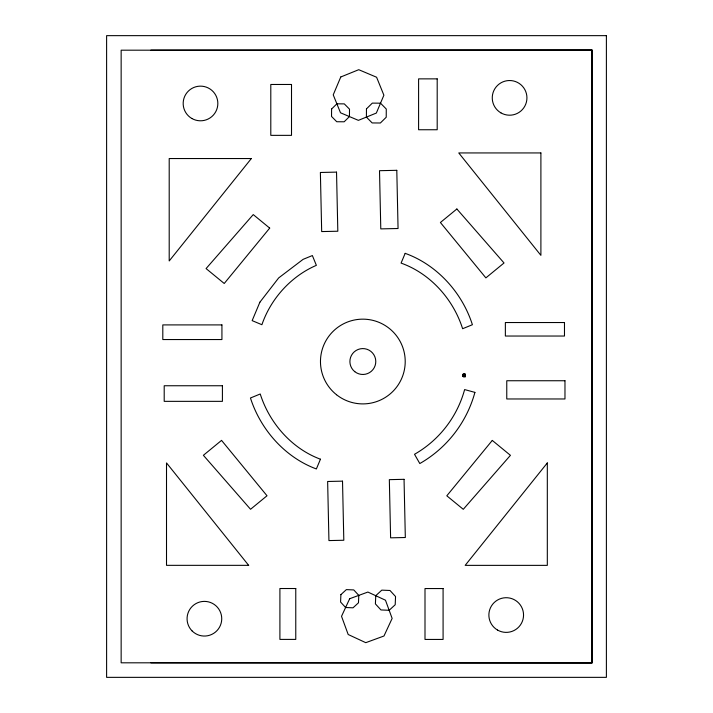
<?xml version="1.0" encoding="UTF-8"?>
<svg xmlns="http://www.w3.org/2000/svg" width="713" height="713" viewBox="0 0 713 713"><rect width="100%" height="100%" fill="white"/><g stroke="black" fill="none" stroke-linecap="round" stroke-linejoin="round"><path stroke-width="1.07" d="M463.628 374.093L465.384 374.093L463.102 374.254M463.129 374.512L464.787 374.405L464.787 374.985M464.921 374.815L464.921 376.099M465.339 376.616L463.058 376.651L465.322 376.812M464.76 375.831L464.76 376.411M464.332 374.361L464.332 374.913M464.306 375.911L464.306 376.455M463.958 374.361L463.958 374.913M463.931 375.911L463.931 376.455M463.548 374.913L463.102 374.067L463.174 374.913M463.468 375.831L463.521 376.455M463.138 375.911L463.138 376.455M463.04 374.967L463.04 375.867M462.799 374.557L462.799 376.33M150.915 50.186L592.12 49.919L592.12 663.081L150.915 662.814M331.59 109.036L331.536 116.451L336.75 121.736L344.165 121.789L349.45 116.576L349.504 109.16L344.29 103.875L336.875 103.822L331.59 109.036M366.464 108.884L366.402 117.092L372.168 122.939L380.377 122.992L386.223 117.235L386.277 109.027L380.519 103.18L372.311 103.118L366.464 108.884M340.894 594.633L340.582 602.048L345.6 607.512L353.015 607.815L358.479 602.797L358.791 595.382L353.764 589.927L346.358 589.615L340.894 594.633M375.751 595.703L375.403 603.902L380.965 609.945L389.164 610.292L395.207 604.731L395.546 596.531L389.993 590.489L381.794 590.141L375.751 595.703M259.889 302.196L252.152 320.627L261.903 324.718C270.797 298.694 291.1 276.207 316.367 265.343L312.365 255.557L303.114 259.345L278.676 277.918L259.889 302.196M405.171 253.347L401.08 263.097C430.429 273.578 453.272 299.228 462.621 328.72L472.407 324.718C462.131 292.606 437.087 264.808 405.171 253.347M320.458 459.208L316.367 468.958C284.986 457.327 260.584 429.645 250.45 397.997L260.236 393.995C269.452 423.032 291.653 448.548 320.458 459.208M340.769 76.986L333.229 94.847L340.52 112.806L358.381 120.354L376.339 113.055L383.888 95.203L376.589 77.236L358.737 69.696L340.769 76.986M349.682 598.715L341.527 616.299L348.185 634.508L365.769 642.671L383.977 636.005L392.141 618.421L385.475 600.212L367.89 592.057L349.682 598.715M251.341 158.544L169.204 260.967L169.204 158.544L251.341 158.544M547.317 462.942L465.17 565.364L547.317 565.364L547.317 462.942M269.701 228.107L224.23 283.489L206.075 268.578L253.24 214.595L269.701 228.107M492.282 440.42L446.81 495.802L463.272 509.314L510.437 455.331L492.282 440.42M456.864 208.989L440.402 222.501L485.874 277.883L504.029 262.972L456.864 208.989M221.547 440.384L203.383 455.295L250.548 509.278L267.01 495.767L221.547 440.384M396.793 170.318L379.512 170.692L380.787 228.891L398.059 228.508L396.793 170.318M336.527 172.118L320.378 172.475L321.679 231.573L337.819 231.226L336.527 172.118M404.048 479.323L389.334 479.644L390.608 537.834L405.323 537.513L404.048 479.323M342.516 481.15L327.641 481.48L328.934 540.579L343.809 540.258L342.516 481.15M606.389 35.65L106.611 35.65L106.611 677.35L606.389 677.35L606.389 35.65M591.852 50.186L121.148 50.186L121.148 662.814L591.852 662.814L591.852 50.186M437.194 78.867L418.593 78.867L418.593 129.748L437.194 129.748L437.194 78.867M291.51 84.473L270.797 84.473L270.797 135.354L291.51 135.354L291.51 84.473M540.9 152.939L458.762 152.939L540.9 255.361L540.9 152.939M564.482 322.534L505.365 322.534L505.365 336.037L564.482 336.037L564.482 322.534M221.93 324.905L162.805 324.905L162.805 339.548L221.93 339.548L221.93 324.905M464.921 374.557L462.568 374.557L462.568 376.33L464.921 376.33L464.921 374.557M564.972 380.742L506.765 380.742L506.765 398.968L564.972 398.968L564.972 380.742M222.411 385.751L164.204 385.751L164.204 401.348L222.411 401.348L222.411 385.751M248.65 565.338L166.512 565.338L166.512 462.915L248.65 565.338M295.77 588.519L279.906 588.519L279.906 639.401L295.77 639.401L295.77 588.519M443.085 588.555L425.001 588.555L425.001 639.436L443.085 639.436L443.085 588.555M474.911 392.382L464.626 389.574A106.932 106.932 0 0 1 414.52 454.288L419.805 463.548A117.6 117.6 0 0 0 474.911 392.382M354.798 371.678A12.95 12.95 0 0 0 375.644 363.425A12.95 12.95 0 0 0 358.069 349.495A12.95 12.95 0 0 0 354.798 371.678M336.527 394.744A42.379 42.379 0 0 0 404.761 367.712A42.379 42.379 0 0 0 347.231 322.133A42.379 42.379 0 0 0 336.527 394.744M500.927 112.877A17.335 17.335 0 0 0 526.934 97.868A17.335 17.335 0 0 0 500.927 82.851A17.335 17.335 0 0 0 500.927 112.877M191.842 118.483A17.335 17.335 0 0 0 217.839 103.474A17.335 17.335 0 0 0 191.842 88.457A17.335 17.335 0 0 0 191.842 118.483M497.54 630.06A17.335 17.335 0 0 0 523.547 615.043A17.335 17.335 0 0 0 497.54 600.034A17.335 17.335 0 0 0 497.54 630.06M192.145 630.978A17.335 17.335 0 0 0 221.146 623.207A17.335 17.335 0 0 0 199.916 601.977A17.335 17.335 0 0 0 192.145 630.978"/></g></svg>
